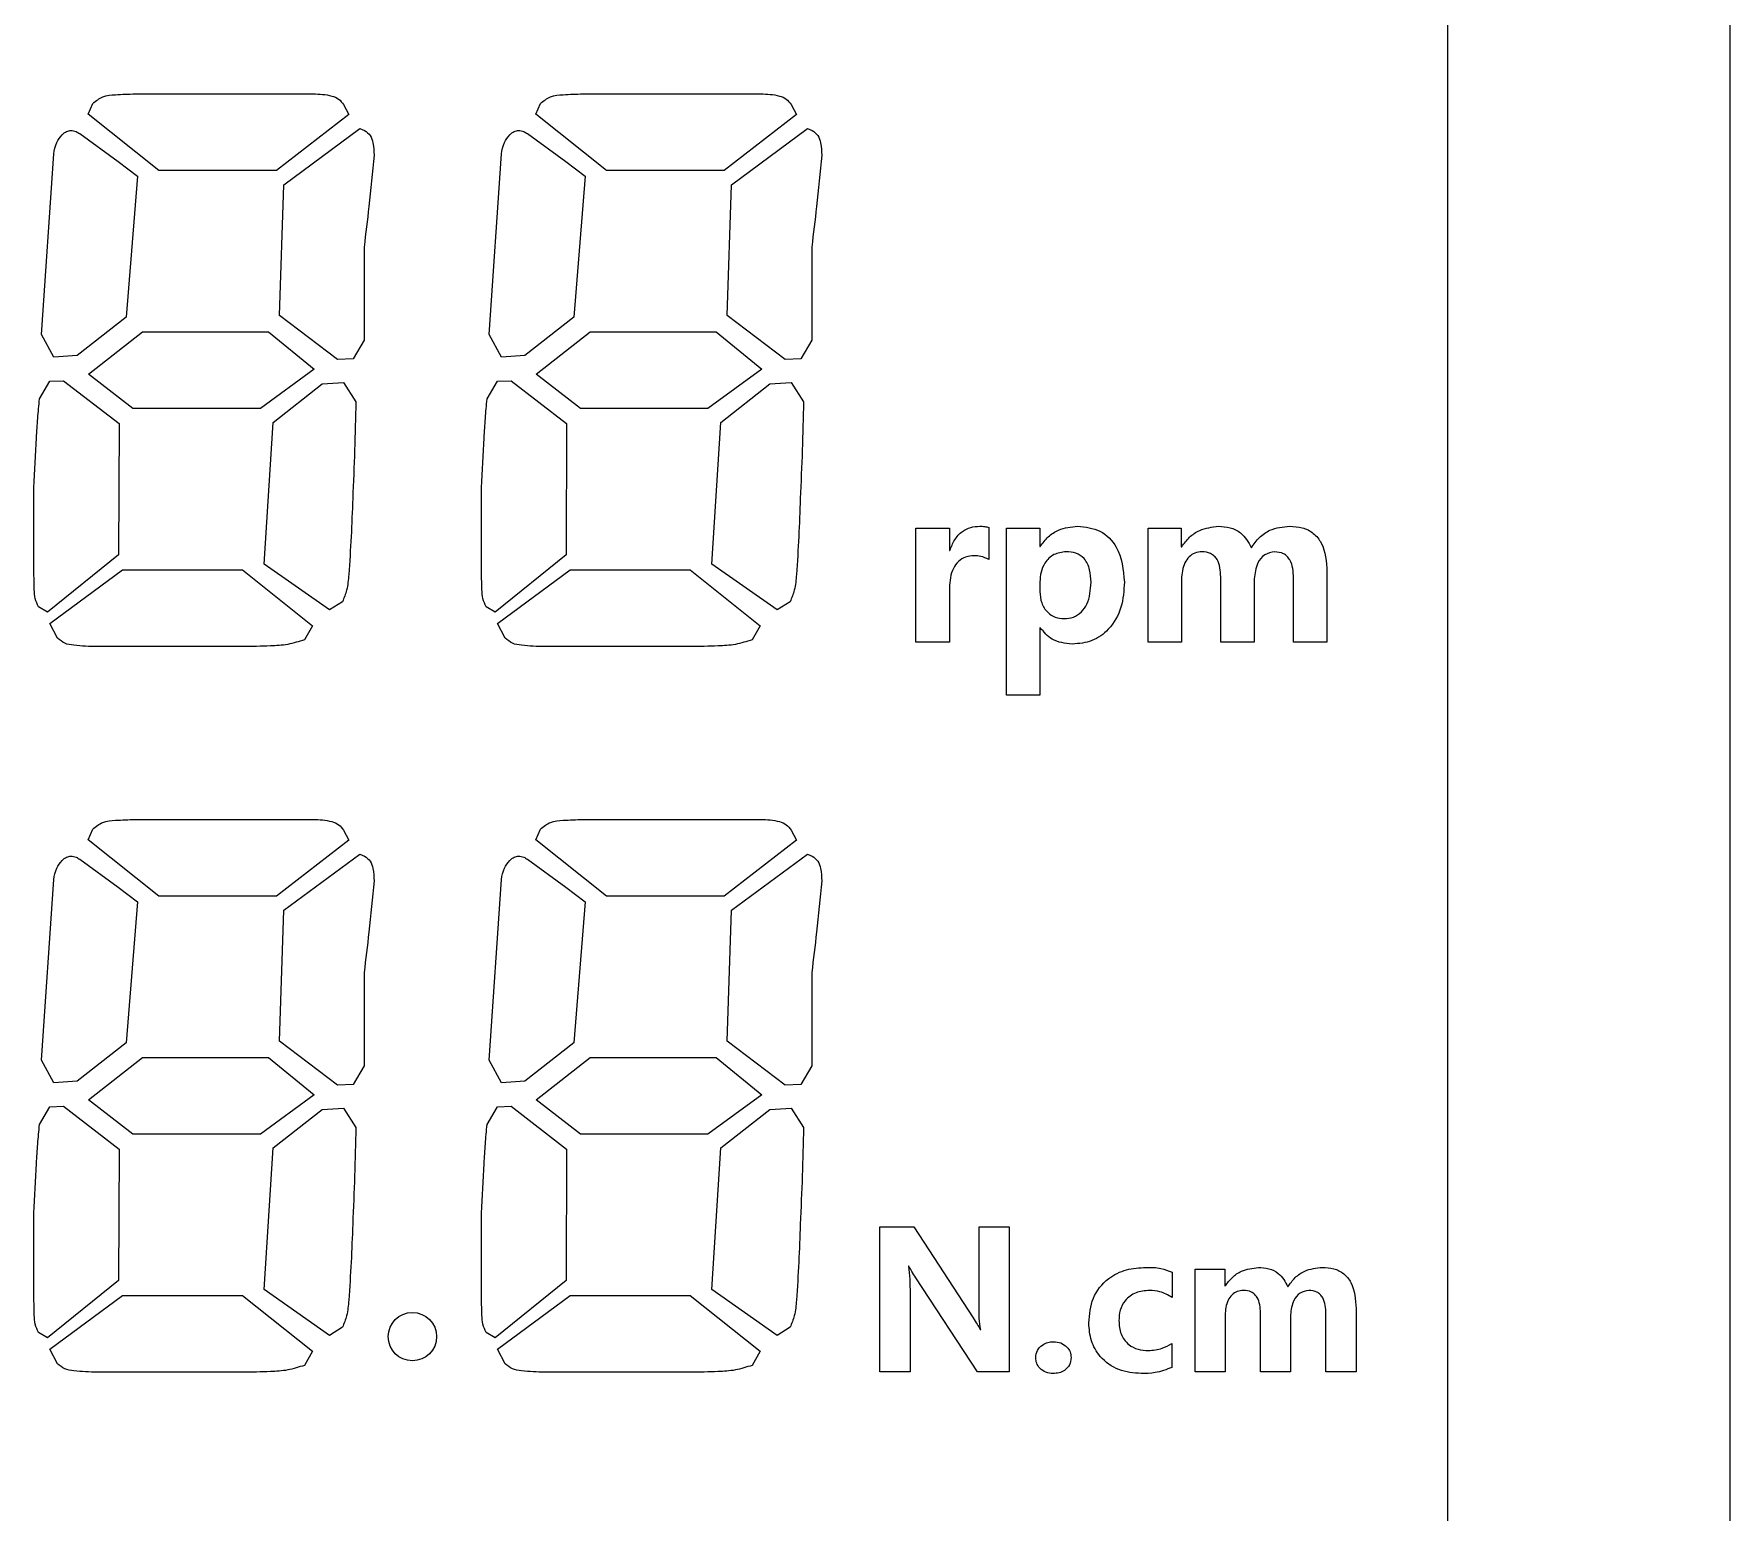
# Model space of a CAD drawing. Header units: millimetres. Extents: x 455 to 753, y 132 to 292.
# Drawn here: x 517.01 to 538.04, y 225.58 to 243.91 of the extents above; entities that cross this region are included whole.
import ezdxf

# ---------------------------------------------------------------- set-up
doc = ezdxf.new("R2010")
doc.units = ezdxf.units.MM

msp = doc.modelspace()

# ---------------------------------------------------------------- linework, layer by layer
at = {"color": 7, "linetype": 'Continuous', "lineweight": 25}
for p, q in [((538.045, 204.312), (538.045, 262.312)), ((534.545, 205.812), (534.545, 260.812)), ((517.681, 242.916), (517.736, 243.05)), ((518.263, 243.169), (520.469, 243.169)), ((520.847, 243.035), (520.911, 242.911)), ((523.233, 242.916), (523.288, 243.05)), ((523.815, 243.169), (526.022, 243.169)), ((526.4, 243.035), (526.464, 242.911)), ((518.556, 242.216), (517.681, 242.916)), ((520.911, 242.911), (520.017, 242.216)), ((524.108, 242.216), (523.233, 242.916)), ((526.464, 242.911), (525.569, 242.216)), ((517.575, 242.675), (518.053, 242.328)), ((520.106, 242.042), (521.048, 242.74)), ((521.048, 242.74), (521.106, 242.715)), ((523.127, 242.675), (523.605, 242.328)), ((525.659, 242.042), (526.601, 242.74)), ((526.601, 242.74), (526.659, 242.715)), ((517.102, 240.184), (517.252, 242.423)), ((522.654, 240.184), (522.805, 242.423)), ((518.053, 242.328), (518.292, 242.148)), ((520.017, 242.216), (518.556, 242.216)), ((523.605, 242.328), (523.845, 242.148)), ((525.569, 242.216), (524.108, 242.216)), ((518.292, 242.148), (518.149, 240.399)), ((520.054, 240.42), (520.106, 242.042)), ((523.845, 242.148), (523.702, 240.399)), ((525.607, 240.42), (525.659, 242.042)), ((521.102, 241.269), (521.102, 240.114)), ((526.654, 241.269), (526.654, 240.114)), ((518.149, 240.399), (517.542, 239.923)), ((520.772, 239.873), (520.054, 240.42)), ((523.702, 240.399), (523.095, 239.923)), ((526.324, 239.873), (525.607, 240.42)), ((517.254, 239.902), (517.102, 240.184)), ((517.685, 239.69), (518.353, 240.216)), ((518.353, 240.216), (519.916, 240.216)), ((519.916, 240.216), (520.483, 239.752)), ((521.102, 240.114), (520.968, 239.883)), ((522.806, 239.902), (522.654, 240.184)), ((523.238, 239.69), (523.906, 240.216)), ((523.906, 240.216), (525.468, 240.216)), ((525.468, 240.216), (526.035, 239.752)), ((526.654, 240.114), (526.52, 239.883)), ((517.542, 239.923), (517.254, 239.902)), ((520.968, 239.883), (520.772, 239.873)), ((523.095, 239.923), (522.806, 239.902)), ((526.52, 239.883), (526.324, 239.873)), ((518.233, 239.264), (517.685, 239.69)), ((520.483, 239.752), (519.815, 239.264)), ((523.785, 239.264), (523.238, 239.69)), ((526.035, 239.752), (525.367, 239.264)), ((517.075, 239.385), (517.205, 239.606)), ((517.205, 239.606), (517.374, 239.611)), ((517.374, 239.611), (518.062, 239.078)), ((519.972, 239.094), (520.583, 239.572)), ((520.583, 239.572), (520.846, 239.587)), ((520.846, 239.587), (520.999, 239.35)), ((522.627, 239.385), (522.757, 239.606)), ((522.757, 239.606), (522.927, 239.611)), ((522.927, 239.611), (523.614, 239.078)), ((525.525, 239.094), (526.135, 239.572)), ((526.135, 239.572), (526.398, 239.587)), ((526.398, 239.587), (526.552, 239.35)), ((519.815, 239.264), (518.233, 239.264)), ((525.367, 239.264), (523.785, 239.264)), ((518.062, 239.078), (518.054, 237.452)), ((519.864, 237.337), (519.972, 239.094)), ((523.614, 239.078), (523.607, 237.452)), ((525.416, 237.337), (525.525, 239.094)), ((517.007, 237.2), (517.007, 238.285)), ((522.559, 237.2), (522.559, 238.285)), ((527.947, 236.367), (527.947, 237.782)), ((527.947, 237.782), (528.362, 237.782)), ((528.362, 237.782), (528.362, 237.506)), ((528.849, 237.789), (528.849, 237.392)), ((529.069, 235.709), (529.069, 237.782)), ((529.069, 237.782), (529.484, 237.782)), ((529.484, 237.782), (529.484, 237.556)), ((530.825, 236.367), (530.825, 237.782)), ((530.825, 237.782), (531.238, 237.782)), ((531.238, 237.782), (531.238, 237.551)), ((529.484, 237.556), (529.489, 237.556)), ((531.238, 237.551), (531.243, 237.551)), ((518.054, 237.452), (517.176, 236.739)), ((520.673, 236.769), (519.864, 237.337)), ((523.607, 237.452), (522.729, 236.739)), ((526.226, 236.769), (525.416, 237.337)), ((528.362, 237.506), (528.367, 237.506)), ((517.203, 236.6), (518.106, 237.264)), ((518.106, 237.264), (519.593, 237.264)), ((519.593, 237.264), (520.462, 236.572)), ((522.755, 236.6), (523.659, 237.264)), ((523.659, 237.264), (525.145, 237.264)), ((525.145, 237.264), (526.014, 236.572)), ((529.484, 237.115), (529.484, 236.995)), ((531.24, 237.149), (531.24, 236.367)), ((531.727, 236.367), (531.727, 237.177)), ((532.142, 237.153), (532.142, 236.367)), ((532.63, 236.367), (532.63, 237.167)), ((533.045, 237.24), (533.045, 236.367)), ((528.362, 237.041), (528.362, 236.367)), ((517.176, 236.739), (517.065, 236.804)), ((520.834, 236.87), (520.673, 236.769)), ((522.729, 236.739), (522.617, 236.804)), ((526.386, 236.87), (526.226, 236.769)), ((517.298, 236.417), (517.203, 236.6)), ((520.462, 236.572), (520.362, 236.398)), ((522.851, 236.417), (522.755, 236.6)), ((526.014, 236.572), (525.915, 236.398)), ((529.484, 236.547), (529.484, 235.709)), ((529.489, 236.547), (529.484, 236.547)), ((519.599, 236.312), (517.791, 236.312)), ((525.151, 236.312), (523.343, 236.312)), ((528.362, 236.367), (527.947, 236.367)), ((531.24, 236.367), (530.825, 236.367)), ((532.142, 236.367), (531.727, 236.367)), ((533.045, 236.367), (532.63, 236.367)), ((529.484, 235.709), (529.069, 235.709)), ((518.263, 234.169), (520.469, 234.169)), ((523.815, 234.169), (526.022, 234.169)), ((517.681, 233.916), (517.736, 234.05)), ((520.847, 234.035), (520.911, 233.911)), ((523.233, 233.916), (523.288, 234.05)), ((526.4, 234.035), (526.464, 233.911)), ((518.556, 233.216), (517.681, 233.916)), ((520.911, 233.911), (520.017, 233.216)), ((520.106, 233.042), (521.048, 233.74)), ((521.048, 233.74), (521.106, 233.715)), ((524.108, 233.216), (523.233, 233.916)), ((526.464, 233.911), (525.569, 233.216)), ((525.659, 233.042), (526.601, 233.74)), ((526.601, 233.74), (526.659, 233.715)), ((517.575, 233.675), (518.053, 233.328)), ((523.127, 233.675), (523.605, 233.328)), ((517.102, 231.184), (517.252, 233.423)), ((518.053, 233.328), (518.292, 233.148)), ((522.654, 231.184), (522.805, 233.423)), ((523.605, 233.328), (523.845, 233.148)), ((518.292, 233.148), (518.149, 231.399)), ((520.017, 233.216), (518.556, 233.216)), ((523.845, 233.148), (523.702, 231.399)), ((525.569, 233.216), (524.108, 233.216)), ((520.054, 231.42), (520.106, 233.042)), ((525.607, 231.42), (525.659, 233.042)), ((521.102, 232.269), (521.102, 231.114)), ((526.654, 232.269), (526.654, 231.114)), ((520.772, 230.873), (520.054, 231.42)), ((526.324, 230.873), (525.607, 231.42)), ((518.149, 231.399), (517.542, 230.923)), ((517.685, 230.69), (518.353, 231.216)), ((518.353, 231.216), (519.916, 231.216)), ((519.916, 231.216), (520.483, 230.752)), ((523.702, 231.399), (523.095, 230.923)), ((523.238, 230.69), (523.906, 231.216)), ((523.906, 231.216), (525.468, 231.216)), ((525.468, 231.216), (526.035, 230.752)), ((517.254, 230.902), (517.102, 231.184)), ((521.102, 231.114), (520.968, 230.883)), ((522.806, 230.902), (522.654, 231.184)), ((526.654, 231.114), (526.52, 230.883)), ((517.542, 230.923), (517.254, 230.902)), ((520.968, 230.883), (520.772, 230.873)), ((523.095, 230.923), (522.806, 230.902)), ((526.52, 230.883), (526.324, 230.873)), ((517.075, 230.385), (517.205, 230.606)), ((517.205, 230.606), (517.374, 230.611)), ((517.374, 230.611), (518.062, 230.078)), ((518.233, 230.264), (517.685, 230.69)), ((520.483, 230.752), (519.815, 230.264)), ((520.583, 230.572), (520.846, 230.587)), ((520.846, 230.587), (520.999, 230.35)), ((522.627, 230.385), (522.757, 230.606)), ((522.757, 230.606), (522.927, 230.611)), ((522.927, 230.611), (523.614, 230.078)), ((523.785, 230.264), (523.238, 230.69)), ((526.035, 230.752), (525.367, 230.264)), ((526.135, 230.572), (526.398, 230.587)), ((526.398, 230.587), (526.552, 230.35)), ((519.972, 230.094), (520.583, 230.572)), ((525.525, 230.094), (526.135, 230.572)), ((519.815, 230.264), (518.233, 230.264)), ((525.367, 230.264), (523.785, 230.264)), ((518.062, 230.078), (518.054, 228.452)), ((519.864, 228.337), (519.972, 230.094)), ((523.614, 230.078), (523.607, 228.452)), ((525.416, 228.337), (525.525, 230.094)), ((517.007, 228.2), (517.007, 229.285)), ((522.559, 228.2), (522.559, 229.285)), ((527.5, 227.318), (527.5, 229.118)), ((527.5, 229.118), (527.919, 229.118)), ((527.919, 229.118), (528.655, 227.986)), ((528.73, 228.092), (528.73, 229.118)), ((528.73, 229.118), (529.103, 229.118)), ((529.103, 229.118), (529.103, 227.318)), ((527.86, 228.629), (527.854, 228.629)), ((528.709, 227.318), (527.946, 228.482)), ((531.123, 228.554), (531.123, 228.24)), ((531.408, 227.318), (531.408, 228.591)), ((531.408, 228.591), (531.779, 228.591)), ((531.779, 228.591), (531.779, 228.383)), ((518.054, 228.452), (517.176, 227.739)), ((517.203, 227.6), (518.106, 228.264)), ((518.106, 228.264), (519.593, 228.264)), ((519.593, 228.264), (520.462, 227.572)), ((520.673, 227.769), (519.864, 228.337)), ((523.607, 228.452), (522.729, 227.739)), ((522.755, 227.6), (523.659, 228.264)), ((523.659, 228.264), (525.145, 228.264)), ((525.145, 228.264), (526.014, 227.572)), ((526.226, 227.769), (525.416, 228.337)), ((527.873, 228.342), (527.873, 227.318)), ((531.779, 228.383), (531.784, 228.383)), ((533.405, 228.103), (533.405, 227.318)), ((520.834, 227.87), (520.673, 227.769)), ((526.386, 227.87), (526.226, 227.769)), ((528.744, 227.843), (528.75, 227.843)), ((531.781, 228.022), (531.781, 227.318)), ((532.22, 227.318), (532.22, 228.047)), ((532.593, 228.025), (532.593, 227.318)), ((533.032, 227.318), (533.032, 228.038)), ((517.176, 227.739), (517.065, 227.804)), ((522.729, 227.739), (522.617, 227.804)), ((531.122, 227.669), (531.122, 227.373)), ((517.298, 227.417), (517.203, 227.6)), ((520.462, 227.572), (520.362, 227.398)), ((522.851, 227.417), (522.755, 227.6)), ((526.014, 227.572), (525.915, 227.398)), ((519.599, 227.312), (517.791, 227.312)), ((525.151, 227.312), (523.343, 227.312)), ((527.873, 227.318), (527.5, 227.318)), ((529.103, 227.318), (528.709, 227.318)), ((531.781, 227.318), (531.408, 227.318)), ((532.593, 227.318), (532.22, 227.318)), ((533.405, 227.318), (533.032, 227.318))]:
    msp.add_line(p, q, dxfattribs=at)
msp.add_circle((521.701, 227.754), 0.3, dxfattribs=at)
for points, knots in [([(517.736, 243.05), (517.776, 243.082), (517.859, 243.147), (518.049, 243.162), (518.181, 243.166), (518.263, 243.169)], [0, 0, 0, 0, 0.274315, 0.556493, 1, 1, 1, 1]), ([(520.469, 243.169), (520.548, 243.166), (520.657, 243.162), (520.791, 243.11), (520.829, 243.06), (520.847, 243.035)], [0, 0, 0, 0, 0.559363, 0.780636, 1, 1, 1, 1]), ([(523.288, 243.05), (523.329, 243.082), (523.411, 243.147), (523.601, 243.162), (523.734, 243.166), (523.815, 243.169)], [0, 0, 0, 0, 0.274315, 0.556493, 1, 1, 1, 1]), ([(526.022, 243.169), (526.1, 243.166), (526.209, 243.162), (526.343, 243.11), (526.381, 243.06), (526.4, 243.035)], [0, 0, 0, 0, 0.559363, 0.780636, 1, 1, 1, 1]), ([(517.252, 242.423), (517.261, 242.472), (517.277, 242.56), (517.332, 242.629), (517.356, 242.66)], [0, 0, 0, 0, 0.55918, 1, 1, 1, 1]), ([(517.356, 242.66), (517.374, 242.677), (517.405, 242.707), (517.448, 242.712), (517.466, 242.715)], [0, 0, 0, 0, 0.559055, 1, 1, 1, 1]), ([(517.466, 242.715), (517.488, 242.712), (517.527, 242.706), (517.56, 242.684), (517.575, 242.675)], [0, 0, 0, 0, 0.557921, 1, 1, 1, 1]), ([(521.106, 242.715), (521.133, 242.696), (521.187, 242.657), (521.22, 242.541), (521.223, 242.459), (521.225, 242.408)], [0, 0, 0, 0, 0.277769, 0.559547, 1, 1, 1, 1]), ([(522.805, 242.423), (522.813, 242.472), (522.829, 242.56), (522.884, 242.629), (522.909, 242.66)], [0, 0, 0, 0, 0.55918, 1, 1, 1, 1]), ([(522.909, 242.66), (522.926, 242.677), (522.957, 242.707), (523, 242.712), (523.019, 242.715)], [0, 0, 0, 0, 0.559055, 1, 1, 1, 1]), ([(523.019, 242.715), (523.041, 242.712), (523.08, 242.706), (523.113, 242.684), (523.127, 242.675)], [0, 0, 0, 0, 0.557921, 1, 1, 1, 1]), ([(526.659, 242.715), (526.685, 242.696), (526.739, 242.657), (526.772, 242.541), (526.776, 242.459), (526.778, 242.408)], [0, 0, 0, 0, 0.277769, 0.559547, 1, 1, 1, 1]), ([(521.225, 242.408), (521.205, 242.195), (521.168, 241.815), (521.122, 241.435), (521.102, 241.269)], [0, 0, 0, 0, 0.559951, 1, 1, 1, 1]), ([(526.778, 242.408), (526.757, 242.195), (526.721, 241.815), (526.675, 241.435), (526.654, 241.269)], [0, 0, 0, 0, 0.559951, 1, 1, 1, 1]), ([(517.007, 238.285), (517.016, 238.49), (517.03, 238.777), (517.053, 239.143), (517.068, 239.304), (517.075, 239.385)], [0, 0, 0, 0, 0.560112, 0.780161, 1, 1, 1, 1]), ([(520.999, 239.35), (520.995, 239.15), (520.987, 238.75), (520.961, 238.192), (520.944, 237.677), (520.922, 237.363), (520.911, 237.206)], [0, 0, 0, 0, 0.279977, 0.56002, 0.780055, 1, 1, 1, 1]), ([(522.559, 238.285), (522.569, 238.49), (522.583, 238.777), (522.605, 239.143), (522.62, 239.304), (522.627, 239.385)], [0, 0, 0, 0, 0.560112, 0.780161, 1, 1, 1, 1]), ([(526.552, 239.35), (526.547, 239.15), (526.539, 238.75), (526.513, 238.192), (526.496, 237.677), (526.475, 237.363), (526.464, 237.206)], [0, 0, 0, 0, 0.279977, 0.56002, 0.780055, 1, 1, 1, 1]), ([(528.367, 237.506), (528.384, 237.551), (528.42, 237.64), (528.511, 237.742), (528.624, 237.799), (528.7, 237.804), (528.738, 237.806)], [0, 0, 0, 0, 0.280389, 0.559957, 0.779857, 1, 1, 1, 1]), ([(528.738, 237.806), (528.759, 237.806), (528.797, 237.806), (528.834, 237.794), (528.849, 237.789)], [0, 0, 0, 0, 0.560461, 1, 1, 1, 1]), ([(529.489, 237.556), (529.52, 237.597), (529.582, 237.679), (529.738, 237.785), (529.871, 237.798), (529.952, 237.806)], [0, 0, 0, 0, 0.28068, 0.561084, 1, 1, 1, 1]), ([(529.952, 237.806), (530.049, 237.796), (530.241, 237.775), (530.496, 237.513), (530.518, 237.265), (530.532, 237.114)], [0, 0, 0, 0, 0.280465, 0.560241, 1, 1, 1, 1]), ([(531.243, 237.551), (531.273, 237.592), (531.333, 237.674), (531.488, 237.778), (531.619, 237.795), (531.699, 237.806)], [0, 0, 0, 0, 0.280619, 0.561257, 1, 1, 1, 1]), ([(531.699, 237.806), (531.747, 237.803), (531.844, 237.797), (532.007, 237.719), (532.069, 237.608), (532.107, 237.539)], [0, 0, 0, 0, 0.281227, 0.561685, 1, 1, 1, 1]), ([(532.107, 237.539), (532.138, 237.583), (532.199, 237.671), (532.36, 237.783), (532.498, 237.798), (532.583, 237.806)], [0, 0, 0, 0, 0.280792, 0.56117, 1, 1, 1, 1]), ([(532.583, 237.806), (532.635, 237.803), (532.739, 237.797), (532.883, 237.727), (533.027, 237.544), (533.037, 237.365), (533.045, 237.24)], [0, 0, 0, 0, 0.187463, 0.374277, 0.561021, 1, 1, 1, 1]), ([(528.667, 237.44), (528.632, 237.437), (528.561, 237.432), (528.469, 237.372), (528.378, 237.246), (528.368, 237.126), (528.362, 237.041)], [0, 0, 0, 0, 0.187056, 0.373886, 0.561047, 1, 1, 1, 1]), ([(528.849, 237.392), (528.817, 237.408), (528.759, 237.437), (528.695, 237.439), (528.667, 237.44)], [0, 0, 0, 0, 0.559282, 1, 1, 1, 1]), ([(529.809, 237.489), (529.756, 237.483), (529.652, 237.469), (529.545, 237.361), (529.491, 237.237), (529.486, 237.155), (529.484, 237.115)], [0, 0, 0, 0, 0.279039, 0.558328, 0.778978, 1, 1, 1, 1]), ([(530.118, 237.11), (530.115, 237.162), (530.111, 237.266), (530.05, 237.404), (529.932, 237.481), (529.85, 237.487), (529.809, 237.489)], [0, 0, 0, 0, 0.281249, 0.560213, 0.779427, 1, 1, 1, 1]), ([(531.494, 237.489), (531.464, 237.487), (531.405, 237.481), (531.33, 237.428), (531.254, 237.321), (531.246, 237.22), (531.24, 237.149)], [0, 0, 0, 0, 0.186923, 0.373728, 0.560967, 1, 1, 1, 1]), ([(531.727, 237.177), (531.723, 237.254), (531.718, 237.349), (531.649, 237.437), (531.588, 237.481), (531.532, 237.486), (531.494, 237.489)], [0, 0, 0, 0, 0.498607, 0.624304, 0.749896, 1, 1, 1, 1]), ([(532.396, 237.489), (532.352, 237.481), (532.265, 237.464), (532.163, 237.333), (532.15, 237.221), (532.142, 237.153)], [0, 0, 0, 0, 0.278507, 0.55946, 1, 1, 1, 1]), ([(532.63, 237.167), (532.626, 237.245), (532.621, 237.342), (532.553, 237.434), (532.491, 237.48), (532.434, 237.485), (532.396, 237.489)], [0, 0, 0, 0, 0.4988976, 0.6246328, 0.75023, 1, 1, 1, 1]), ([(517.065, 236.804), (517.048, 236.838), (517.015, 236.907), (517.01, 237.044), (517.008, 237.141), (517.007, 237.2)], [0, 0, 0, 0, 0.2765342, 0.5585926, 1, 1, 1, 1]), ([(520.911, 237.206), (520.906, 237.141), (520.897, 237.025), (520.853, 236.917), (520.834, 236.87)], [0, 0, 0, 0, 0.55934, 1, 1, 1, 1]), ([(522.617, 236.804), (522.601, 236.838), (522.568, 236.907), (522.562, 237.044), (522.56, 237.141), (522.559, 237.2)], [0, 0, 0, 0, 0.276534, 0.558593, 1, 1, 1, 1]), ([(526.464, 237.206), (526.459, 237.141), (526.45, 237.025), (526.406, 236.917), (526.386, 236.87)], [0, 0, 0, 0, 0.55934, 1, 1, 1, 1]), ([(529.784, 236.66), (529.823, 236.663), (529.902, 236.669), (530.004, 236.737), (530.103, 236.881), (530.112, 237.015), (530.118, 237.11)], [0, 0, 0, 0, 0.187042, 0.373555, 0.560616, 1, 1, 1, 1]), ([(530.532, 237.114), (530.526, 237.008), (530.512, 236.796), (530.363, 236.532), (530.137, 236.366), (529.97, 236.351), (529.886, 236.343)], [0, 0, 0, 0, 0.280692, 0.560181, 0.779894, 1, 1, 1, 1]), ([(529.484, 236.995), (529.487, 236.947), (529.495, 236.853), (529.569, 236.739), (529.672, 236.67), (529.746, 236.663), (529.784, 236.66)], [0, 0, 0, 0, 0.280392, 0.55993, 0.779793, 1, 1, 1, 1]), ([(529.886, 236.343), (529.797, 236.353), (529.636, 236.37), (529.534, 236.493), (529.489, 236.547)], [0, 0, 0, 0, 0.559164, 1, 1, 1, 1]), ([(517.791, 236.312), (517.695, 236.315), (517.561, 236.319), (517.387, 236.345), (517.328, 236.393), (517.298, 236.417)], [0, 0, 0, 0, 0.562598, 0.783601, 1, 1, 1, 1]), ([(520.362, 236.398), (520.294, 236.376), (520.156, 236.331), (519.898, 236.317), (519.712, 236.314), (519.599, 236.312)], [0, 0, 0, 0, 0.278674, 0.559171, 1, 1, 1, 1]), ([(523.343, 236.312), (523.247, 236.315), (523.114, 236.319), (522.939, 236.345), (522.88, 236.393), (522.851, 236.417)], [0, 0, 0, 0, 0.562598, 0.783601, 1, 1, 1, 1]), ([(525.915, 236.398), (525.846, 236.376), (525.709, 236.331), (525.45, 236.317), (525.265, 236.314), (525.151, 236.312)], [0, 0, 0, 0, 0.2786743, 0.5591706, 1, 1, 1, 1]), ([(517.736, 234.05), (517.776, 234.082), (517.859, 234.147), (518.049, 234.162), (518.181, 234.166), (518.263, 234.169)], [0, 0, 0, 0, 0.274315, 0.556493, 1, 1, 1, 1]), ([(520.469, 234.169), (520.548, 234.166), (520.657, 234.162), (520.791, 234.11), (520.829, 234.06), (520.847, 234.035)], [0, 0, 0, 0, 0.559363, 0.780636, 1, 1, 1, 1]), ([(523.288, 234.05), (523.329, 234.082), (523.411, 234.147), (523.601, 234.162), (523.734, 234.166), (523.815, 234.169)], [0, 0, 0, 0, 0.274315, 0.556493, 1, 1, 1, 1]), ([(526.022, 234.169), (526.1, 234.166), (526.209, 234.162), (526.343, 234.11), (526.381, 234.06), (526.4, 234.035)], [0, 0, 0, 0, 0.5593628, 0.7806361, 1, 1, 1, 1]), ([(517.252, 233.423), (517.261, 233.472), (517.277, 233.56), (517.332, 233.629), (517.356, 233.66)], [0, 0, 0, 0, 0.55918, 1, 1, 1, 1]), ([(517.356, 233.66), (517.374, 233.677), (517.405, 233.707), (517.448, 233.712), (517.466, 233.715)], [0, 0, 0, 0, 0.559055, 1, 1, 1, 1]), ([(517.466, 233.715), (517.488, 233.712), (517.527, 233.706), (517.56, 233.684), (517.575, 233.675)], [0, 0, 0, 0, 0.557921, 1, 1, 1, 1]), ([(521.106, 233.715), (521.133, 233.696), (521.187, 233.657), (521.22, 233.541), (521.223, 233.459), (521.225, 233.408)], [0, 0, 0, 0, 0.277769, 0.559547, 1, 1, 1, 1]), ([(522.805, 233.423), (522.813, 233.472), (522.829, 233.56), (522.884, 233.629), (522.909, 233.66)], [0, 0, 0, 0, 0.55918, 1, 1, 1, 1]), ([(522.909, 233.66), (522.926, 233.677), (522.957, 233.707), (523, 233.712), (523.019, 233.715)], [0, 0, 0, 0, 0.559055, 1, 1, 1, 1]), ([(523.019, 233.715), (523.041, 233.712), (523.08, 233.706), (523.113, 233.684), (523.127, 233.675)], [0, 0, 0, 0, 0.557921, 1, 1, 1, 1]), ([(526.659, 233.715), (526.685, 233.696), (526.739, 233.657), (526.772, 233.541), (526.776, 233.459), (526.778, 233.408)], [0, 0, 0, 0, 0.277769, 0.559547, 1, 1, 1, 1]), ([(521.225, 233.408), (521.205, 233.195), (521.168, 232.815), (521.122, 232.435), (521.102, 232.269)], [0, 0, 0, 0, 0.559951, 1, 1, 1, 1]), ([(526.778, 233.408), (526.757, 233.195), (526.721, 232.815), (526.675, 232.435), (526.654, 232.269)], [0, 0, 0, 0, 0.559951, 1, 1, 1, 1]), ([(517.007, 229.285), (517.016, 229.49), (517.03, 229.777), (517.053, 230.143), (517.068, 230.304), (517.075, 230.385)], [0, 0, 0, 0, 0.560112, 0.780161, 1, 1, 1, 1]), ([(522.559, 229.285), (522.569, 229.49), (522.583, 229.777), (522.605, 230.143), (522.62, 230.304), (522.627, 230.385)], [0, 0, 0, 0, 0.560112, 0.780161, 1, 1, 1, 1]), ([(520.999, 230.35), (520.995, 230.15), (520.987, 229.75), (520.961, 229.192), (520.944, 228.677), (520.922, 228.363), (520.911, 228.206)], [0, 0, 0, 0, 0.279977, 0.56002, 0.780055, 1, 1, 1, 1]), ([(526.552, 230.35), (526.547, 230.15), (526.539, 229.75), (526.513, 229.192), (526.496, 228.677), (526.475, 228.363), (526.464, 228.206)], [0, 0, 0, 0, 0.279977, 0.56002, 0.780055, 1, 1, 1, 1]), ([(527.854, 228.629), (527.861, 228.575), (527.873, 228.48), (527.873, 228.384), (527.873, 228.342)], [0, 0, 0, 0, 0.5597714, 1, 1, 1, 1]), ([(527.946, 228.482), (527.929, 228.509), (527.898, 228.557), (527.871, 228.607), (527.86, 228.629)], [0, 0, 0, 0, 0.560037, 1, 1, 1, 1]), ([(530.091, 227.924), (530.099, 228.029), (530.117, 228.239), (530.308, 228.478), (530.554, 228.598), (530.718, 228.608), (530.8, 228.613)], [0, 0, 0, 0, 0.280096, 0.558881, 0.779139, 1, 1, 1, 1]), ([(530.8, 228.613), (530.863, 228.613), (530.974, 228.612), (531.078, 228.572), (531.123, 228.554)], [0, 0, 0, 0, 0.560762, 1, 1, 1, 1]), ([(531.784, 228.383), (531.811, 228.42), (531.865, 228.494), (532.004, 228.587), (532.122, 228.603), (532.194, 228.613)], [0, 0, 0, 0, 0.280619, 0.561257, 1, 1, 1, 1]), ([(532.194, 228.613), (532.237, 228.61), (532.325, 228.605), (532.472, 228.535), (532.527, 228.434), (532.561, 228.373)], [0, 0, 0, 0, 0.281227, 0.561685, 1, 1, 1, 1]), ([(532.561, 228.373), (532.589, 228.412), (532.644, 228.491), (532.789, 228.592), (532.913, 228.605), (532.989, 228.613)], [0, 0, 0, 0, 0.280792, 0.56117, 1, 1, 1, 1]), ([(532.989, 228.613), (533.036, 228.61), (533.13, 228.605), (533.26, 228.542), (533.389, 228.377), (533.399, 228.216), (533.405, 228.103)], [0, 0, 0, 0, 0.187463, 0.374277, 0.561021, 1, 1, 1, 1]), ([(530.843, 228.328), (530.786, 228.323), (530.672, 228.313), (530.54, 228.215), (530.472, 228.083), (530.466, 227.994), (530.464, 227.949)], [0, 0, 0, 0, 0.280115, 0.559098, 0.77924, 1, 1, 1, 1]), ([(531.123, 228.24), (531.074, 228.268), (530.987, 228.318), (530.887, 228.325), (530.843, 228.328)], [0, 0, 0, 0, 0.559616, 1, 1, 1, 1]), ([(532.01, 228.328), (531.983, 228.325), (531.929, 228.321), (531.862, 228.273), (531.794, 228.177), (531.786, 228.086), (531.781, 228.022)], [0, 0, 0, 0, 0.186923, 0.373728, 0.560967, 1, 1, 1, 1]), ([(532.22, 228.047), (532.216, 228.116), (532.212, 228.202), (532.149, 228.281), (532.094, 228.32), (532.044, 228.325), (532.01, 228.328)], [0, 0, 0, 0, 0.498607, 0.624304, 0.749896, 1, 1, 1, 1]), ([(532.821, 228.328), (532.782, 228.32), (532.703, 228.305), (532.612, 228.187), (532.6, 228.087), (532.593, 228.025)], [0, 0, 0, 0, 0.278507, 0.55946, 1, 1, 1, 1]), ([(533.032, 228.038), (533.028, 228.108), (533.024, 228.195), (532.963, 228.278), (532.907, 228.319), (532.855, 228.324), (532.821, 228.328)], [0, 0, 0, 0, 0.498898, 0.624633, 0.75023, 1, 1, 1, 1]), ([(517.065, 227.804), (517.048, 227.838), (517.015, 227.907), (517.01, 228.044), (517.008, 228.141), (517.007, 228.2)], [0, 0, 0, 0, 0.276534, 0.558593, 1, 1, 1, 1]), ([(520.911, 228.206), (520.906, 228.141), (520.897, 228.025), (520.853, 227.917), (520.834, 227.87)], [0, 0, 0, 0, 0.55934, 1, 1, 1, 1]), ([(522.617, 227.804), (522.601, 227.838), (522.568, 227.907), (522.562, 228.044), (522.56, 228.141), (522.559, 228.2)], [0, 0, 0, 0, 0.276534, 0.558593, 1, 1, 1, 1]), ([(526.464, 228.206), (526.459, 228.141), (526.45, 228.025), (526.406, 227.917), (526.386, 227.87)], [0, 0, 0, 0, 0.55934, 1, 1, 1, 1]), ([(528.75, 227.843), (528.743, 227.889), (528.729, 227.972), (528.729, 228.055), (528.73, 228.092)], [0, 0, 0, 0, 0.559473, 1, 1, 1, 1]), ([(528.655, 227.986), (528.672, 227.96), (528.703, 227.913), (528.732, 227.864), (528.744, 227.843)], [0, 0, 0, 0, 0.560044, 1, 1, 1, 1]), ([(530.742, 227.296), (530.646, 227.304), (530.456, 227.32), (530.233, 227.483), (530.107, 227.699), (530.096, 227.849), (530.091, 227.924)], [0, 0, 0, 0, 0.280176, 0.55936, 0.77946, 1, 1, 1, 1]), ([(530.464, 227.949), (530.468, 227.894), (530.476, 227.784), (530.572, 227.655), (530.7, 227.589), (530.787, 227.584), (530.83, 227.581)], [0, 0, 0, 0, 0.280261, 0.559007, 0.779222, 1, 1, 1, 1]), ([(529.432, 227.494), (529.436, 227.525), (529.444, 227.588), (529.509, 227.65), (529.58, 227.686), (529.629, 227.689), (529.653, 227.691)], [0, 0, 0, 0, 0.279203, 0.558522, 0.779189, 1, 1, 1, 1]), ([(529.653, 227.691), (529.684, 227.688), (529.745, 227.683), (529.817, 227.632), (529.864, 227.567), (529.869, 227.518), (529.871, 227.494)], [0, 0, 0, 0, 0.280053, 0.559916, 0.779946, 1, 1, 1, 1]), ([(530.83, 227.581), (530.888, 227.587), (530.992, 227.597), (531.082, 227.647), (531.122, 227.669)], [0, 0, 0, 0, 0.559347, 1, 1, 1, 1]), ([(529.649, 227.296), (529.618, 227.299), (529.557, 227.305), (529.485, 227.355), (529.439, 227.422), (529.434, 227.47), (529.432, 227.494)], [0, 0, 0, 0, 0.279932, 0.559631, 0.779705, 1, 1, 1, 1]), ([(529.871, 227.494), (529.867, 227.463), (529.86, 227.4), (529.796, 227.334), (529.722, 227.301), (529.673, 227.298), (529.649, 227.296)], [0, 0, 0, 0, 0.27939, 0.558599, 0.779172, 1, 1, 1, 1]), ([(517.791, 227.312), (517.695, 227.315), (517.561, 227.319), (517.387, 227.345), (517.328, 227.393), (517.298, 227.417)], [0, 0, 0, 0, 0.562598, 0.783601, 1, 1, 1, 1]), ([(520.362, 227.398), (520.294, 227.376), (520.156, 227.331), (519.898, 227.317), (519.712, 227.314), (519.599, 227.312)], [0, 0, 0, 0, 0.278674, 0.559171, 1, 1, 1, 1]), ([(523.343, 227.312), (523.247, 227.315), (523.114, 227.319), (522.939, 227.345), (522.88, 227.393), (522.851, 227.417)], [0, 0, 0, 0, 0.562598, 0.783601, 1, 1, 1, 1]), ([(525.915, 227.398), (525.846, 227.376), (525.709, 227.331), (525.45, 227.317), (525.265, 227.314), (525.151, 227.312)], [0, 0, 0, 0, 0.2786743, 0.5591706, 1, 1, 1, 1]), ([(531.122, 227.373), (531.054, 227.346), (530.931, 227.299), (530.8, 227.297), (530.742, 227.296)], [0, 0, 0, 0, 0.558812, 1, 1, 1, 1])]:
    msp.add_open_spline(points, degree=3, knots=knots, dxfattribs=at)

doc.saveas('drawing.dxf')
